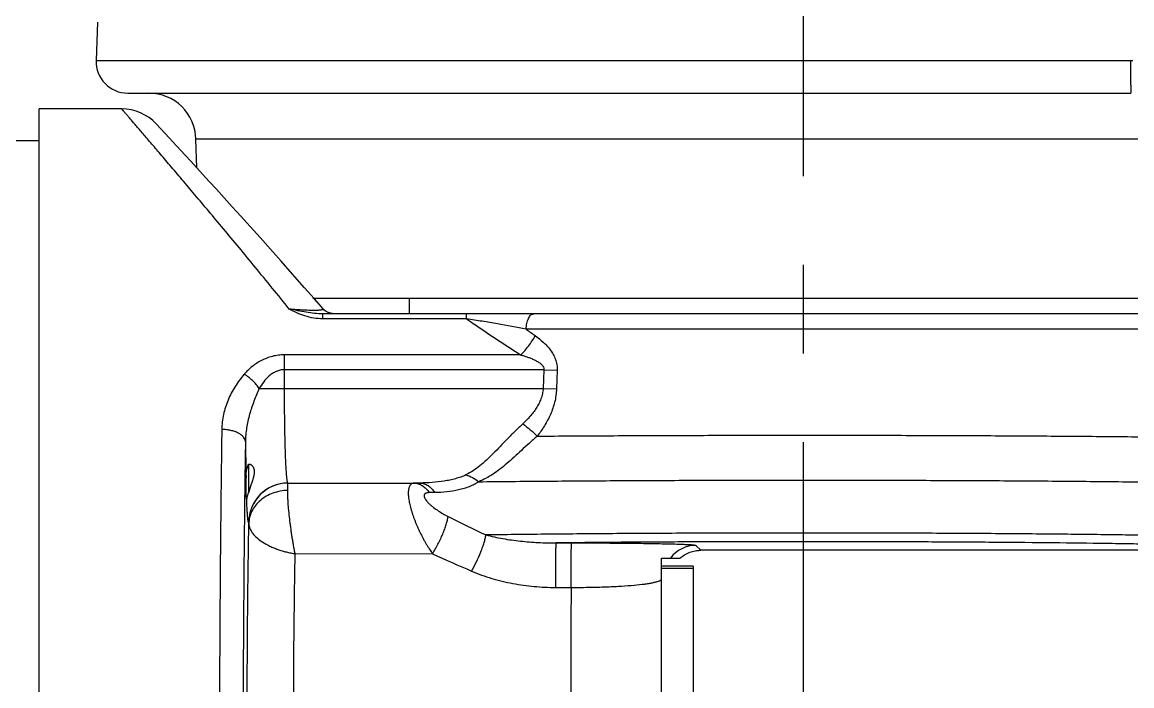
# Model space of a CAD drawing. Header units: millimetres. Extents: x 5828 to 6704, y 123 to 421.
# Drawn here: x 6406.275 to 6410.97, y 307.809 to 310.615 of the extents above; entities that cross this region are included whole.
import ezdxf

# ---------------------------------------------------------------- set-up
doc = ezdxf.new("R2010")
doc.units = ezdxf.units.MM
doc.linetypes.add('CENTER', pattern=[0.6, 0.375, -0.075, 0.075, -0.075])
doc.layers.add('中心线', color=7, linetype='Continuous')
doc.layers.add('外形图', color=7, linetype='Continuous')

msp = doc.modelspace()

# ---------------------------------------------------------------- linework, layer by layer
at = {"layer": '中心线', "linetype": 'CENTER', "ltscale": 5}
msp.add_line((6409.5804, 300.9643), (6409.5804, 313.5014), dxfattribs=at)
at = {"layer": '外形图'}
for p, q in [((6406.5933, 310.6151), (6406.5882, 310.4526)), ((6406.5882, 310.4526), (6410.9646, 310.4526)), ((6410.9646, 310.4526), (6410.9744, 310.4525)), ((6406.7215, 310.3151), (6410.9667, 310.3151)), ((6406.3471, 304.6484), (6406.3471, 310.2484)), ((6406.6962, 310.2484), (6406.3471, 310.2484)), ((6406.8967, 310.1263), (6406.8429, 310.1844)), ((6405.7138, 310.1151), (6406.3471, 310.1151)), ((6406.9277, 310.0928), (6406.8967, 310.1263)), ((6407.0136, 309.9994), (6407.0105, 310.1203)), ((6411.033, 310.1203), (6407.0105, 310.1203)), ((6406.9661, 310.0511), (6406.9277, 310.0928)), ((6407.5046, 309.4484), (6412.1328, 309.4484)), ((6407.9138, 309.3817), (6407.9138, 309.4484)), ((6407.5467, 309.4047), (6407.5467, 309.4047)), ((6407.5485, 309.4027), (6407.5467, 309.4047)), ((6407.5475, 309.3606), (6407.5475, 309.3817)), ((6411.9562, 309.3817), (6407.5475, 309.3817)), ((6408.1557, 309.3606), (6407.5475, 309.3606)), ((6408.1557, 309.3606), (6408.1557, 309.3817)), ((6412.0229, 309.3162), (6408.408, 309.3162)), ((6407.3852, 309.0661), (6407.3852, 309.2083)), ((6408.3843, 309.2083), (6407.3852, 309.2083)), ((6408.4825, 309.1455), (6407.3852, 309.1455)), ((6408.4825, 309.1455), (6408.4793, 309.0661)), ((6408.4825, 309.1455), (6408.539, 309.1431)), ((6408.539, 309.1431), (6408.5359, 309.0638)), ((6407.2785, 309.0661), (6408.4793, 309.0661)), ((6408.4793, 309.0661), (6408.5359, 309.0638)), ((6407.2338, 308.6289), (6407.2338, 308.7454)), ((6407.4001, 308.666), (6407.3998, 308.6661)), ((6407.3998, 308.6661), (6407.9581, 308.6661)), ((6407.4001, 308.666), (6407.9334, 308.6658)), ((6407.9581, 308.6661), (6407.9334, 308.6658)), ((6408.0211, 308.6258), (6407.9973, 308.6255)), ((6407.2335, 308.4993), (6407.2332, 308.4995)), ((6408.5352, 308.413), (6408.6002, 308.413)), ((6407.43, 308.3674), (6408.0114, 308.3667)), ((6409.1256, 308.4026), (6409.1464, 308.3817)), ((6411.6496, 308.3817), (6409.1464, 308.3817)), ((6408.9804, 306.5151), (6408.9804, 308.3484)), ((6408.9804, 308.3484), (6409.0585, 308.3484)), ((6409.1138, 308.3151), (6408.9804, 308.3151)), ((6409.1138, 308.3049), (6408.9804, 308.3049)), ((6409.1138, 308.3151), (6409.1138, 306.5817)), ((6408.5328, 308.2246), (6408.5978, 308.2245))]:
    msp.add_line(p, q, dxfattribs=at)
for points in [[(6407.0123, 310.0009), (6406.9882, 310.0271), (6406.9661, 310.0511)], [(6407.5467, 309.4046), (6407.5231, 309.4318), (6407.4702, 309.4922), (6407.4196, 309.5495), (6407.3713, 309.604), (6407.3253, 309.6556), (6407.2815, 309.7045), (6407.24, 309.7506), (6407.2008, 309.7941), (6407.1639, 309.8348), (6407.1293, 309.8729), (6407.0969, 309.9085), (6407.0666, 309.9416), (6407.0384, 309.9724), (6407.001, 310.0131)], [(6407.5467, 309.4047), (6407.5233, 309.4316), (6407.5086, 309.4484)], [(6407.597, 309.3817), (6407.5919, 309.3819), (6407.5867, 309.3825), (6407.5815, 309.3836), (6407.5764, 309.385), (6407.5714, 309.3868), (6407.5666, 309.3891), (6407.562, 309.3917), (6407.5577, 309.3946), (6407.5536, 309.3979), (6407.5497, 309.4015), (6407.5467, 309.4046)], [(6407.592, 309.3819), (6407.5901, 309.3821), (6407.5877, 309.3824), (6407.5852, 309.3828), (6407.5826, 309.3833), (6407.58, 309.3839), (6407.5774, 309.3847), (6407.5748, 309.3856), (6407.5721, 309.3866), (6407.5694, 309.3877), (6407.5668, 309.389), (6407.5641, 309.3904), (6407.5615, 309.392), (6407.5588, 309.3938), (6407.5562, 309.3957), (6407.5536, 309.3978), (6407.551, 309.4002), (6407.5485, 309.4027)]]:
    msp.add_lwpolyline(points, dxfattribs=at)
for centre, radius, start, end in [((6406.7215, 310.4484), 0.1333, 178.2002, 270), ((6406.8105, 310.1151), 0.2, 1.5, 90), ((6406.6962, 310.0484), 0.2, 42.8322, 90), ((6411.6048, 313.7921), 5.5003, 234.4638, 234.9478), ((6420.0935, 308.9802), 12.8744, 180.6191, 181.29337), ((6407.3999, 308.4994), 0.1667, 90.0327, 179.9831), ((6407.4002, 308.4993), 0.1667, 90.0327, 179.9831), ((6411.695, 315.7401), 8.0716, 243.36968, 244.63748), ((6411.4391, 315.892), 8.2691, 245.51116, 246.76338), ((6409.1256, 308.2699), 0.1327, 90.0204, 143.7219), ((6532.5997, 307.4622), 124.0042, 179.647781, 180.006377)]:
    msp.add_arc(centre, radius, start, end, dxfattribs=at)
for points, knots in [([(6410.9646, 310.4526), (6410.9646, 310.4352), (6410.9646, 310.4098), (6410.9649, 310.3775), (6410.965, 310.3567), (6410.9657, 310.3402), (6410.9652, 310.3265), (6410.967, 310.3207), (6410.9658, 310.3151), (6410.9667, 310.3151)], [0, 0, 0, 0, 0.380127, 0.55296, 0.704911, 0.82991, 0.922968, 0.980385, 1, 1, 1, 1]), ([(6407.4054, 309.4019), (6407.3576, 309.4612), (6407.2868, 309.548), (6407.1937, 309.6608), (6407.1282, 309.7397), (6407.0658, 309.8141), (6407.0071, 309.8839), (6406.9524, 309.9487), (6406.902, 310.0081), (6406.8564, 310.0617), (6406.8215, 310.1025), (6406.7962, 310.132), (6406.7794, 310.1517), (6406.764, 310.1696), (6406.7501, 310.1858), (6406.7378, 310.2002), (6406.727, 310.2127), (6406.719, 310.2219), (6406.7135, 310.2284), (6406.7099, 310.2326), (6406.7068, 310.2362), (6406.704, 310.2394), (6406.7017, 310.2421), (6406.7, 310.244), (6406.6989, 310.2454), (6406.6982, 310.2461), (6406.6976, 310.2468), (6406.6971, 310.2474), (6406.6968, 310.2478), (6406.6965, 310.2481), (6406.6964, 310.2483), (6406.6963, 310.2483), (6406.6963, 310.2484), (6406.6963, 310.2484), (6406.6962, 310.2484)], [0, 0, 0, 0, 0.206892, 0.304362, 0.397345, 0.485427, 0.568173, 0.645118, 0.715784, 0.77968, 0.836316, 0.861763, 0.885218, 0.906625, 0.925934, 0.943097, 0.958066, 0.970799, 0.976316, 0.981263, 0.985637, 0.989435, 0.992655, 0.995294, 0.996395, 0.99735, 0.998158, 0.998821, 0.999336, 0.999705, 0.999834, 0.999926, 0.999981, 1, 1, 1, 1]), ([(6407.5467, 309.4046), (6407.547, 309.4044), (6407.5473, 309.4039), (6407.5477, 309.4031), (6407.5479, 309.4023), (6407.5477, 309.4015), (6407.5472, 309.4008), (6407.5465, 309.4001), (6407.5454, 309.3994), (6407.5432, 309.3985), (6407.5396, 309.3976), (6407.5339, 309.3968), (6407.5265, 309.3962), (6407.5173, 309.3958), (6407.5064, 309.3958), (6407.4941, 309.396), (6407.4806, 309.3965), (6407.4611, 309.3975), (6407.436, 309.3992), (6407.4157, 309.4009), (6407.4054, 309.4019)], [0, 0, 0, 0, 0.006836, 0.012741, 0.018, 0.023126, 0.028789, 0.035617, 0.044088, 0.054554, 0.082496, 0.121149, 0.171614, 0.234286, 0.308629, 0.393178, 0.485796, 0.584182, 0.790332, 1, 1, 1, 1]), ([(6407.5475, 309.3606), (6407.5345, 309.3606), (6407.5089, 309.3627), (6407.4719, 309.3716), (6407.4375, 309.3851), (6407.4159, 309.3962), (6407.4054, 309.4019)], [0, 0, 0, 0, 0.259668, 0.514139, 0.760726, 1, 1, 1, 1]), ([(6407.5475, 309.3817), (6407.5358, 309.3817), (6407.512, 309.3833), (6407.4766, 309.3884), (6407.441, 309.3948), (6407.4173, 309.3995), (6407.4055, 309.4019)], [0, 0, 0, 0, 0.244521, 0.495607, 0.748919, 1, 1, 1, 1]), ([(6408.1557, 309.3606), (6408.1742, 309.3477), (6408.2496, 309.2958), (6408.326, 309.2453), (6408.3843, 309.2083)], [0, 0, 0, 0, 0.246274, 1, 1, 1, 1]), ([(6408.408, 309.3162), (6408.3673, 309.324), (6408.3053, 309.3356), (6408.2212, 309.3502), (6408.1778, 309.3573), (6408.1557, 309.3606)], [0, 0, 0, 0, 0.485247, 0.738358, 1, 1, 1, 1]), ([(6408.408, 309.3162), (6408.408, 309.3205), (6408.4084, 309.329), (6408.4103, 309.3412), (6408.4132, 309.3524), (6408.4171, 309.3624), (6408.4219, 309.3706), (6408.4273, 309.3768), (6408.4325, 309.3802), (6408.4368, 309.3815), (6408.4389, 309.3817), (6408.4399, 309.3817)], [0, 0, 0, 0, 0.163505, 0.321893, 0.470817, 0.606614, 0.726745, 0.830414, 0.919502, 0.960355, 1, 1, 1, 1]), ([(6408.3843, 309.2083), (6408.3902, 309.2137), (6408.4019, 309.2256), (6408.4181, 309.2452), (6408.433, 309.2666), (6408.4418, 309.2817), (6408.4459, 309.2894)], [0, 0, 0, 0, 0.236367, 0.487251, 0.744607, 1, 1, 1, 1]), ([(6408.4459, 309.2894), (6408.4578, 309.281), (6408.4808, 309.2628), (6408.5061, 309.2355), (6408.5225, 309.2102), (6408.5323, 309.1893), (6408.5383, 309.1667), (6408.5393, 309.151), (6408.539, 309.1431)], [0, 0, 0, 0, 0.241158, 0.487507, 0.613219, 0.740702, 0.869826, 1, 1, 1, 1]), ([(6407.3852, 309.2083), (6407.3765, 309.2083), (6407.3593, 309.2072), (6407.3341, 309.2025), (6407.3099, 309.1948), (6407.2802, 309.1815), (6407.247, 309.1595), (6407.2246, 309.1376), (6407.2146, 309.126)], [0, 0, 0, 0, 0.132886, 0.264499, 0.393862, 0.520452, 0.764841, 1, 1, 1, 1]), ([(6408.3843, 309.2083), (6408.3892, 309.2069), (6408.3989, 309.204), (6408.4135, 309.1991), (6408.4278, 309.1937), (6408.4419, 309.1876), (6408.4532, 309.1817), (6408.4619, 309.1762), (6408.4681, 309.1716), (6408.4738, 309.1664), (6408.4788, 309.1604), (6408.4816, 309.1545), (6408.4826, 309.1494), (6408.4826, 309.1468), (6408.4825, 309.1455)], [0, 0, 0, 0, 0.12425, 0.248624, 0.373131, 0.497788, 0.622627, 0.685162, 0.747786, 0.810533, 0.873438, 0.936514, 0.968238, 1, 1, 1, 1]), ([(6407.2146, 309.126), (6407.2004, 309.1096), (6407.1746, 309.075), (6407.1446, 309.0179), (6407.1252, 308.9566), (6407.1202, 308.914), (6407.1198, 308.8927)], [0, 0, 0, 0, 0.252826, 0.502343, 0.750589, 1, 1, 1, 1]), ([(6407.2785, 309.0661), (6407.2746, 309.072), (6407.2658, 309.0837), (6407.2504, 309.0998), (6407.2333, 309.1141), (6407.2209, 309.1224), (6407.2146, 309.126)], [0, 0, 0, 0, 0.242354, 0.496369, 0.75224, 1, 1, 1, 1]), ([(6407.3852, 309.1455), (6407.3792, 309.1455), (6407.3671, 309.1441), (6407.35, 309.1386), (6407.3343, 309.1301), (6407.3158, 309.1162), (6407.2964, 309.095), (6407.2841, 309.0759), (6407.2785, 309.0661)], [0, 0, 0, 0, 0.130186, 0.259107, 0.38615, 0.511348, 0.757249, 1, 1, 1, 1]), ([(6407.2785, 309.0661), (6407.2703, 309.0485), (6407.2551, 309.0125), (6407.2366, 308.957), (6407.2236, 308.8997), (6407.22, 308.8606), (6407.2198, 308.8411)], [0, 0, 0, 0, 0.249138, 0.499233, 0.749599, 1, 1, 1, 1]), ([(6407.3998, 308.6661), (6407.3997, 308.6662), (6407.3994, 308.6664), (6407.3989, 308.6672), (6407.3983, 308.6688), (6407.3976, 308.6715), (6407.3969, 308.675), (6407.3962, 308.6795), (6407.3955, 308.6849), (6407.3948, 308.6912), (6407.3939, 308.7014), (6407.3928, 308.7162), (6407.3916, 308.7364), (6407.3905, 308.7598), (6407.3894, 308.786), (6407.3885, 308.8149), (6407.3876, 308.8462), (6407.3869, 308.8796), (6407.3861, 308.9273), (6407.3854, 308.9897), (6407.3852, 309.0403), (6407.3852, 309.0661)], [0, 0, 0, 0, 0.001098, 0.002612, 0.007183, 0.013971, 0.023025, 0.03435, 0.047932, 0.063747, 0.081761, 0.124225, 0.174942, 0.233443, 0.299181, 0.371541, 0.449841, 0.533345, 0.621263, 0.806985, 1, 1, 1, 1]), ([(6408.4793, 309.0661), (6408.4789, 309.0586), (6408.4768, 309.0437), (6408.4706, 309.0221), (6408.4617, 309.0016), (6408.4506, 308.9824), (6408.4379, 308.9643), (6408.4193, 308.9417), (6408.4039, 308.9262), (6408.3931, 308.9164)], [0, 0, 0, 0, 0.126927, 0.25353, 0.379575, 0.504966, 0.629686, 0.753756, 1, 1, 1, 1]), ([(6408.5359, 309.0638), (6408.5355, 309.0545), (6408.5338, 309.036), (6408.5285, 309.0087), (6408.5207, 308.9821), (6408.5106, 308.9565), (6408.4986, 308.9319), (6408.4851, 308.9084), (6408.4702, 308.8858), (6408.4596, 308.8714), (6408.4541, 308.8644)], [0, 0, 0, 0, 0.127119, 0.253963, 0.380289, 0.505908, 0.630719, 0.754695, 0.877792, 1, 1, 1, 1]), ([(6407.1198, 308.8927), (6407.118, 308.7749), (6407.115, 308.5321), (6407.1118, 308.1594), (6407.1099, 307.7724), (6407.1095, 307.3789), (6407.1104, 306.9868), (6407.1128, 306.604), (6407.1164, 306.2381), (6407.1198, 306.0007), (6407.1217, 305.8861)], [0, 0, 0, 0, 0.117523, 0.24232, 0.371892, 0.50364, 0.63492, 0.763101, 0.885613, 1, 1, 1, 1]), ([(6407.2198, 308.8411), (6407.2197, 308.8428), (6407.2193, 308.8462), (6407.217, 308.853), (6407.2116, 308.8613), (6407.202, 308.8701), (6407.1894, 308.8778), (6407.1744, 308.8841), (6407.1573, 308.8888), (6407.1389, 308.8918), (6407.1263, 308.8926), (6407.1198, 308.8927)], [0, 0, 0, 0, 0.041512, 0.08438, 0.177218, 0.283424, 0.404473, 0.539526, 0.68618, 0.841018, 1, 1, 1, 1]), ([(6408.3931, 308.9164), (6408.3817, 308.9058), (6408.3596, 308.8847), (6408.3278, 308.8526), (6408.2978, 308.8211), (6408.2689, 308.7912), (6408.2408, 308.7635), (6408.2127, 308.7387), (6408.1836, 308.7173), (6408.1632, 308.7056), (6408.1527, 308.7005)], [0, 0, 0, 0, 0.143636, 0.283203, 0.417555, 0.545753, 0.667301, 0.782462, 0.892558, 1, 1, 1, 1]), ([(6408.3931, 308.9164), (6408.4042, 308.9086), (6408.4253, 308.8922), (6408.4449, 308.8739), (6408.4541, 308.8644)], [0, 0, 0, 0, 0.504805, 1, 1, 1, 1]), ([(6407.2198, 308.8411), (6407.218, 308.7275), (6407.2149, 308.4934), (6407.2117, 308.134), (6407.2099, 307.7608), (6407.2095, 307.3814), (6407.2104, 307.0033), (6407.2127, 306.6342), (6407.2164, 306.2814), (6407.2198, 306.0524), (6407.2217, 305.9419)], [0, 0, 0, 0, 0.117523, 0.24232, 0.371892, 0.503639, 0.63492, 0.763101, 0.885613, 1, 1, 1, 1]), ([(6408.4541, 308.8644), (6408.4425, 308.8544), (6408.4201, 308.8344), (6408.3877, 308.8044), (6408.3568, 308.7757), (6408.3269, 308.7489), (6408.2976, 308.7248), (6408.2682, 308.7036), (6408.2383, 308.6856), (6408.2176, 308.6759), (6408.2071, 308.6716)], [0, 0, 0, 0, 0.145818, 0.28627, 0.420413, 0.547704, 0.668188, 0.782635, 0.89256, 1, 1, 1, 1]), ([(6408.4541, 308.8644), (6408.5498, 308.8651), (6408.7457, 308.8663), (6409.0449, 308.8676), (6409.3527, 308.8683), (6409.6644, 308.8684), (6409.9746, 308.868), (6410.2784, 308.867), (6410.5708, 308.8654), (6410.8051, 308.8637), (6410.9833, 308.862), (6411.1087, 308.8606), (6411.2278, 308.8592), (6411.3402, 308.8576), (6411.4453, 308.8559), (6411.5429, 308.8541), (6411.6324, 308.8523), (6411.7135, 308.8503), (6411.7859, 308.8483), (6411.8406, 308.8466), (6411.8798, 308.8451), (6411.9057, 308.8441), (6411.9292, 308.843), (6411.9503, 308.8419), (6411.969, 308.8408), (6411.9852, 308.8397), (6411.999, 308.8385), (6412.0103, 308.8374), (6412.0191, 308.8362), (6412.0249, 308.8352), (6412.0283, 308.8344), (6412.0297, 308.8339), (6412.0306, 308.8335), (6412.031, 308.8333), (6412.0313, 308.8329), (6412.0313, 308.8327)], [0, 0, 0, 0, 0.080214, 0.164265, 0.250777, 0.338335, 0.425508, 0.510869, 0.593022, 0.670624, 0.707319, 0.742406, 0.775744, 0.807195, 0.836631, 0.863931, 0.888985, 0.911689, 0.931952, 0.94969, 0.957589, 0.964831, 0.971409, 0.977316, 0.982546, 0.987095, 0.990958, 0.994133, 0.996618, 0.998412, 0.999051, 0.999521, 0.999695, 0.999829, 1, 1, 1, 1]), ([(6407.2254, 308.7234), (6407.2258, 308.7255), (6407.2277, 308.7331), (6407.2308, 308.7406), (6407.2338, 308.7454)], [0, 0, 0, 0, 0.270814, 1, 1, 1, 1]), ([(6407.2338, 308.7454), (6407.2346, 308.7457), (6407.2362, 308.7459), (6407.2387, 308.7456), (6407.2411, 308.7448), (6407.2445, 308.7431), (6407.2484, 308.7398), (6407.251, 308.7364), (6407.2521, 308.7345)], [0, 0, 0, 0, 0.106541, 0.214538, 0.32742, 0.446877, 0.7075, 1, 1, 1, 1]), ([(6407.2223, 308.6896), (6407.2223, 308.6954), (6407.2227, 308.7068), (6407.2242, 308.7181), (6407.2254, 308.7234)], [0, 0, 0, 0, 0.516837, 1, 1, 1, 1]), ([(6407.2521, 308.7345), (6407.2536, 308.732), (6407.2562, 308.7261), (6407.2576, 308.7157), (6407.2566, 308.7036), (6407.2536, 308.6902), (6407.2493, 308.6758), (6407.2424, 308.6553), (6407.237, 308.6396), (6407.2338, 308.6289)], [0, 0, 0, 0, 0.07998, 0.173693, 0.28394, 0.409699, 0.547428, 0.693837, 1, 1, 1, 1]), ([(6408.1527, 308.7005), (6408.1458, 308.6972), (6408.1314, 308.6912), (6408.1088, 308.684), (6408.0851, 308.6783), (6408.0523, 308.6723), (6408.0098, 308.6676), (6407.9755, 308.6663), (6407.9581, 308.6661)], [0, 0, 0, 0, 0.115559, 0.234952, 0.357406, 0.482356, 0.738116, 1, 1, 1, 1]), ([(6408.1527, 308.7005), (6408.1625, 308.6981), (6408.1819, 308.6903), (6408.199, 308.6785), (6408.2071, 308.6716)], [0, 0, 0, 0, 0.486321, 1, 1, 1, 1]), ([(6407.2245, 308.5984), (6407.2244, 308.5984), (6407.2243, 308.5986), (6407.2243, 308.5989), (6407.2241, 308.5995), (6407.224, 308.6003), (6407.2239, 308.6013), (6407.2238, 308.603), (6407.2236, 308.6058), (6407.2234, 308.6097), (6407.2232, 308.6144), (6407.223, 308.6198), (6407.2229, 308.6259), (6407.2227, 308.6325), (6407.2226, 308.6424), (6407.2224, 308.6557), (6407.2223, 308.6724), (6407.2223, 308.6838), (6407.2223, 308.6896)], [0, 0, 0, 0, 0.001752, 0.005656, 0.011936, 0.020621, 0.031702, 0.045157, 0.079051, 0.121954, 0.173412, 0.232873, 0.299698, 0.373166, 0.452484, 0.625187, 0.810357, 1, 1, 1, 1]), ([(6407.3989, 308.635), (6407.3989, 308.6373), (6407.399, 308.6417), (6407.3991, 308.6478), (6407.3993, 308.653), (6407.3995, 308.6574), (6407.3996, 308.6605), (6407.3997, 308.6625), (6407.3998, 308.6636), (6407.3999, 308.6645), (6407.3999, 308.6652), (6407.4, 308.6657), (6407.4001, 308.6659), (6407.4001, 308.666)], [0, 0, 0, 0, 0.224069, 0.421335, 0.59094, 0.73197, 0.843731, 0.888506, 0.925815, 0.955616, 0.977882, 0.99262, 1, 1, 1, 1]), ([(6407.9334, 308.6658), (6407.9319, 308.6658), (6407.9288, 308.6654), (6407.9245, 308.6639), (6407.9207, 308.6615), (6407.9173, 308.6582), (6407.9145, 308.6539), (6407.9122, 308.6488), (6407.9106, 308.6429), (6407.9093, 308.6361), (6407.9088, 308.6285), (6407.9087, 308.6201), (6407.9092, 308.6111), (6407.9103, 308.6014), (6407.9119, 308.5911), (6407.9139, 308.5803), (6407.9165, 308.569), (6407.9191, 308.5594), (6407.9214, 308.5515), (6407.9238, 308.5435), (6407.927, 308.5332), (6407.9315, 308.5209), (6407.9361, 308.5084), (6407.9411, 308.4958), (6407.9465, 308.4833), (6407.9521, 308.4708), (6407.9579, 308.4584), (6407.964, 308.4462), (6407.9703, 308.4341), (6407.9768, 308.4221), (6407.9834, 308.4105), (6407.9903, 308.3991), (6407.9994, 308.3844), (6408.0065, 308.3737), (6408.0114, 308.3667)], [0, 0, 0, 0, 0.013911, 0.027252, 0.04051, 0.054355, 0.069314, 0.085851, 0.104279, 0.124827, 0.147571, 0.172546, 0.199704, 0.228957, 0.26017, 0.293175, 0.327809, 0.363891, 0.382408, 0.401208, 0.439579, 0.478825, 0.518755, 0.559206, 0.600017, 0.641039, 0.682135, 0.723176, 0.764045, 0.804629, 0.84483, 0.884556, 0.923712, 1, 1, 1, 1]), ([(6407.9334, 308.6658), (6407.9394, 308.6657), (6407.9516, 308.6637), (6407.9689, 308.6555), (6407.9846, 308.6425), (6407.9933, 308.6316), (6407.9973, 308.6255)], [0, 0, 0, 0, 0.228016, 0.466661, 0.722906, 1, 1, 1, 1]), ([(6407.9581, 308.6661), (6407.9611, 308.6661), (6407.967, 308.6655), (6407.9787, 308.6627), (6407.9931, 308.6558), (6408.0085, 308.6428), (6408.0171, 308.6319), (6408.0211, 308.6258)], [0, 0, 0, 0, 0.112935, 0.22746, 0.465457, 0.721861, 1, 1, 1, 1]), ([(6408.2071, 308.6716), (6408.201, 308.6674), (6408.188, 308.6597), (6408.167, 308.6503), (6408.1447, 308.6426), (6408.1133, 308.6344), (6408.0719, 308.6279), (6408.0382, 308.626), (6408.0211, 308.6258)], [0, 0, 0, 0, 0.114922, 0.233187, 0.354578, 0.47885, 0.734977, 1, 1, 1, 1]), ([(6408.2071, 308.6716), (6408.2994, 308.6726), (6408.4908, 308.6744), (6408.7862, 308.6764), (6409.0964, 308.6778), (6409.4157, 308.6785), (6409.7381, 308.6785), (6410.0575, 308.6778), (6410.368, 308.6765), (6410.6186, 308.6748), (6410.8102, 308.6731), (6410.9458, 308.6717), (6411.075, 308.6702), (6411.1972, 308.6685), (6411.3118, 308.6667), (6411.4184, 308.6648), (6411.5164, 308.6628), (6411.6053, 308.6607), (6411.6848, 308.6585), (6411.745, 308.6566), (6411.7881, 308.6549), (6411.8166, 308.6538), (6411.8425, 308.6526), (6411.8657, 308.6514), (6411.8863, 308.6501), (6411.9042, 308.6489), (6411.9194, 308.6476), (6411.9318, 308.6464), (6411.9404, 308.6452), (6411.946, 308.6443), (6411.9491, 308.6437), (6411.9515, 308.6431), (6411.9531, 308.6425), (6411.9541, 308.6421), (6411.9546, 308.6418), (6411.9549, 308.6414), (6411.9549, 308.6412)], [0, 0, 0, 0, 0.073836, 0.153128, 0.236398, 0.322093, 0.408612, 0.494342, 0.577683, 0.657078, 0.694831, 0.731049, 0.765563, 0.798214, 0.828848, 0.85732, 0.883503, 0.90727, 0.928511, 0.947131, 0.955429, 0.963039, 0.969952, 0.976163, 0.981664, 0.986449, 0.99051, 0.993843, 0.996449, 0.99748, 0.99833, 0.999, 0.999493, 0.999675, 0.999817, 1, 1, 1, 1]), ([(6407.225, 308.6003), (6407.2249, 308.6), (6407.2249, 308.5996), (6407.2248, 308.5989), (6407.2247, 308.5986), (6407.2246, 308.5984), (6407.2245, 308.5984)], [0, 0, 0, 0, 0.421927, 0.726971, 0.916188, 1, 1, 1, 1]), ([(6407.2338, 308.6289), (6407.2324, 308.6257), (6407.2301, 308.6197), (6407.2274, 308.6116), (6407.2258, 308.6053), (6407.2251, 308.6017), (6407.225, 308.6003)], [0, 0, 0, 0, 0.350581, 0.640133, 0.858688, 1, 1, 1, 1]), ([(6407.2332, 308.4995), (6407.2331, 308.4995), (6407.2329, 308.4997), (6407.2325, 308.5004), (6407.232, 308.5018), (6407.2315, 308.5041), (6407.231, 308.5071), (6407.2304, 308.5108), (6407.2299, 308.5154), (6407.2294, 308.5206), (6407.2286, 308.5291), (6407.2278, 308.5416), (6407.2268, 308.5587), (6407.2258, 308.5786), (6407.2253, 308.5928), (6407.225, 308.6003)], [0, 0, 0, 0, 0.003616, 0.008715, 0.024075, 0.046702, 0.07671, 0.114121, 0.158928, 0.21112, 0.270671, 0.411534, 0.580665, 0.777144, 1, 1, 1, 1]), ([(6407.3989, 308.635), (6407.3881, 308.6348), (6407.3668, 308.6326), (6407.336, 308.6242), (6407.3076, 308.611), (6407.2826, 308.5935), (6407.2619, 308.5722), (6407.2464, 308.548), (6407.2366, 308.5216), (6407.2341, 308.5032), (6407.234, 308.4941)], [0, 0, 0, 0, 0.134602, 0.267974, 0.398851, 0.526277, 0.649746, 0.769319, 0.885665, 1, 1, 1, 1]), ([(6407.4307, 308.3669), (6407.4303, 308.3683), (6407.4296, 308.3703), (6407.4288, 308.373), (6407.4282, 308.3758), (6407.4275, 308.3794), (6407.4267, 308.3837), (6407.426, 308.388), (6407.4249, 308.3939), (6407.4236, 308.4013), (6407.422, 308.4104), (6407.4199, 308.4226), (6407.4174, 308.4382), (6407.4146, 308.4571), (6407.4119, 308.476), (6407.4094, 308.4949), (6407.4064, 308.5194), (6407.4033, 308.5487), (6407.401, 308.5767), (6407.3998, 308.5951), (6407.3994, 308.6047), (6407.3991, 308.6114), (6407.3989, 308.6178), (6407.3988, 308.6257), (6407.3988, 308.6314), (6407.3989, 308.635)], [0, 0, 0, 0, 0.015755, 0.023669, 0.031614, 0.047607, 0.063758, 0.080079, 0.096563, 0.12997, 0.163899, 0.198278, 0.268086, 0.33879, 0.409771, 0.480403, 0.550052, 0.6839, 0.80643, 0.862016, 0.888154, 0.913112, 0.936826, 0.959234, 1, 1, 1, 1]), ([(6407.9973, 308.6255), (6407.9945, 308.6255), (6407.9904, 308.6252), (6407.9852, 308.624), (6407.9819, 308.6226), (6407.979, 308.6208), (6407.9768, 308.6183), (6407.9756, 308.6151), (6407.9753, 308.6116), (6407.976, 308.6076), (6407.9776, 308.6035), (6407.9798, 308.5992), (6407.9837, 308.5934), (6407.9896, 308.5862), (6407.9976, 308.578), (6408.0065, 308.5701), (6408.019, 308.5601), (6408.0354, 308.5485), (6408.0559, 308.5359), (6408.07, 308.5284), (6408.0771, 308.5248)], [0, 0, 0, 0, 0.050887, 0.074135, 0.09575, 0.115857, 0.135038, 0.154469, 0.175573, 0.199309, 0.22589, 0.254989, 0.286104, 0.352475, 0.422222, 0.49373, 0.566111, 0.711625, 0.856598, 1, 1, 1, 1]), ([(6408.0114, 308.3667), (6408.0154, 308.3731), (6408.0234, 308.3863), (6408.0346, 308.4069), (6408.0451, 308.4284), (6408.0546, 308.4499), (6408.0628, 308.4709), (6408.0695, 308.4906), (6408.0743, 308.5084), (6408.0764, 308.5196), (6408.0771, 308.5248)], [0, 0, 0, 0, 0.130818, 0.268495, 0.408719, 0.547085, 0.679258, 0.801143, 0.909071, 1, 1, 1, 1]), ([(6407.2361, 306.2778), (6407.2346, 306.3618), (6407.2319, 306.5359), (6407.228, 306.9014), (6407.2259, 307.3763), (6407.2274, 307.941), (6407.2312, 308.3142), (6407.234, 308.4941)], [0, 0, 0, 0, 0.113667, 0.235681, 0.494766, 0.756523, 1, 1, 1, 1]), ([(6407.234, 308.4941), (6407.234, 308.4948), (6407.2339, 308.4959), (6407.2338, 308.4971), (6407.2338, 308.4979), (6407.2337, 308.4984), (6407.2337, 308.4989), (6407.2336, 308.4991), (6407.2336, 308.4993), (6407.2335, 308.4993)], [0, 0, 0, 0, 0.418425, 0.587841, 0.728685, 0.84049, 0.922902, 0.97578, 1, 1, 1, 1]), ([(6407.234, 308.4941), (6407.2341, 308.4908), (6407.2351, 308.4839), (6407.2384, 308.4737), (6407.2435, 308.4635), (6407.2529, 308.4494), (6407.2692, 308.4325), (6407.2939, 308.4144), (6407.3181, 308.4012), (6407.3395, 308.3917), (6407.3567, 308.3852), (6407.3715, 308.3804), (6407.3837, 308.3769), (6407.393, 308.3746), (6407.4023, 308.3723), (6407.4118, 308.3705), (6407.4213, 308.3688), (6407.4276, 308.3675), (6407.4307, 308.3669)], [0, 0, 0, 0, 0.040514, 0.083264, 0.128934, 0.177977, 0.286852, 0.410208, 0.546356, 0.618396, 0.692506, 0.768221, 0.806527, 0.845055, 0.883738, 0.922499, 0.961288, 1, 1, 1, 1]), ([(6408.1767, 308.2936), (6408.184, 308.3065), (6408.1979, 308.3332), (6408.2129, 308.3674), (6408.2233, 308.3947), (6408.2296, 308.4136), (6408.2344, 308.4307), (6408.2368, 308.4415), (6408.2376, 308.4465)], [0, 0, 0, 0, 0.268837, 0.545811, 0.677326, 0.79907, 0.907606, 1, 1, 1, 1]), ([(6411.7353, 308.4178), (6411.7353, 308.4178), (6411.7353, 308.4179), (6411.7352, 308.4181), (6411.735, 308.4184), (6411.7345, 308.4187), (6411.7337, 308.4192), (6411.7322, 308.4197), (6411.7298, 308.4204), (6411.7268, 308.421), (6411.7215, 308.4219), (6411.7132, 308.423), (6411.7013, 308.4243), (6411.6868, 308.4255), (6411.6697, 308.4268), (6411.6501, 308.428), (6411.6279, 308.4292), (6411.6032, 308.4304), (6411.576, 308.4316), (6411.5349, 308.4333), (6411.4776, 308.4353), (6411.4019, 308.4375), (6411.3172, 308.4396), (6411.224, 308.4416), (6411.1228, 308.4435), (6411.0139, 308.4453), (6410.8981, 308.4469), (6410.7757, 308.4484), (6410.6475, 308.4498), (6410.4666, 308.4514), (6410.2308, 308.453), (6409.9393, 308.4542), (6409.6409, 308.4547), (6409.3412, 308.4545), (6409.0934, 308.4537), (6408.899, 308.4527), (6408.7135, 308.4515), (6408.5339, 308.45), (6408.3609, 308.4481), (6408.278, 308.4471), (6408.2376, 308.4465)], [0, 0, 0, 0, 0.00004, 0.000087, 0.0002, 0.000348, 0.000536, 0.001043, 0.001732, 0.002606, 0.003667, 0.006348, 0.009772, 0.013937, 0.018836, 0.024464, 0.030814, 0.03788, 0.045655, 0.054133, 0.073149, 0.094828, 0.119069, 0.145751, 0.174739, 0.205898, 0.239072, 0.274097, 0.310804, 0.349011, 0.429167, 0.512995, 0.598849, 0.685045, 0.76989, 0.811284, 0.85172, 0.928928, 0.965321, 1, 1, 1, 1]), ([(6408.2376, 308.4465), (6408.2612, 308.4404), (6408.3095, 308.4301), (6408.3834, 308.4198), (6408.4589, 308.414), (6408.5096, 308.4129), (6408.5352, 308.413)], [0, 0, 0, 0, 0.244149, 0.492805, 0.744967, 1, 1, 1, 1]), ([(6408.5328, 308.2246), (6408.5327, 308.235), (6408.5326, 308.2564), (6408.5326, 308.2832), (6408.5327, 308.3049), (6408.5327, 308.3208), (6408.5329, 308.336), (6408.533, 308.3504), (6408.5332, 308.3637), (6408.5334, 308.3758), (6408.5336, 308.3849), (6408.5338, 308.3914), (6408.5339, 308.3957), (6408.5341, 308.3995), (6408.5342, 308.4029), (6408.5344, 308.4058), (6408.5345, 308.4082), (6408.5347, 308.4101), (6408.5348, 308.4114), (6408.5349, 308.4122), (6408.535, 308.4126), (6408.5351, 308.4128), (6408.5351, 308.413), (6408.5352, 308.413)], [0, 0, 0, 0, 0.166059, 0.340094, 0.426766, 0.511423, 0.592762, 0.66953, 0.740543, 0.80471, 0.861042, 0.885994, 0.908673, 0.928992, 0.946872, 0.962247, 0.975058, 0.985258, 0.992813, 0.995593, 0.997709, 0.999168, 1, 1, 1, 1]), ([(6411.6498, 308.3819), (6411.6498, 308.382), (6411.6497, 308.3822), (6411.6494, 308.3825), (6411.649, 308.3828), (6411.6483, 308.3832), (6411.647, 308.3837), (6411.6451, 308.3843), (6411.6425, 308.3849), (6411.6394, 308.3855), (6411.6358, 308.386), (6411.6298, 308.3869), (6411.621, 308.3879), (6411.6087, 308.389), (6411.5943, 308.3902), (6411.5777, 308.3913), (6411.559, 308.3924), (6411.5298, 308.394), (6411.4881, 308.3959), (6411.432, 308.398), (6411.3678, 308.4001), (6411.296, 308.4021), (6411.2168, 308.404), (6411.1306, 308.4058), (6411.0377, 308.4075), (6410.9385, 308.4091), (6410.7949, 308.4112), (6410.6033, 308.4134), (6410.3609, 308.4154), (6410.1051, 308.4169), (6409.8402, 308.4178), (6409.5709, 308.4181), (6409.3018, 308.4177), (6409.0374, 308.4168), (6408.7824, 308.4153), (6408.616, 308.4138), (6408.5352, 308.413)], [0, 0, 0, 0, 0.0001, 0.000228, 0.000377, 0.000557, 0.001043, 0.001704, 0.002536, 0.003545, 0.004731, 0.006092, 0.009343, 0.013293, 0.017939, 0.023275, 0.029296, 0.035997, 0.051416, 0.069476, 0.090094, 0.113182, 0.138644, 0.166365, 0.196228, 0.228108, 0.261865, 0.334424, 0.412659, 0.495226, 0.580705, 0.667625, 0.754494, 0.839814, 0.922121, 1, 1, 1, 1]), ([(6408.5978, 308.2245), (6408.5977, 308.2349), (6408.5976, 308.2563), (6408.5976, 308.2831), (6408.5977, 308.3048), (6408.5977, 308.3207), (6408.5979, 308.336), (6408.598, 308.3504), (6408.5982, 308.3637), (6408.5984, 308.3757), (6408.5986, 308.3849), (6408.5988, 308.3914), (6408.5989, 308.3957), (6408.5991, 308.3995), (6408.5992, 308.4029), (6408.5994, 308.4058), (6408.5995, 308.4082), (6408.5997, 308.4101), (6408.5998, 308.4114), (6408.5999, 308.4122), (6408.6, 308.4125), (6408.6001, 308.4128), (6408.6001, 308.413), (6408.6002, 308.413)], [0, 0, 0, 0, 0.166035, 0.340059, 0.42673, 0.511388, 0.592729, 0.669501, 0.740519, 0.804691, 0.861028, 0.885982, 0.908663, 0.928984, 0.946867, 0.962243, 0.975055, 0.985256, 0.992812, 0.995592, 0.997708, 0.999168, 1, 1, 1, 1]), ([(6408.6002, 308.413), (6408.6364, 308.413), (6408.6902, 308.4129), (6408.7608, 308.4125), (6408.8111, 308.4121), (6408.8587, 308.4116), (6408.9032, 308.4111), (6408.9441, 308.4104), (6408.9812, 308.4097), (6409.0142, 308.409), (6409.043, 308.4082), (6409.0642, 308.4074), (6409.079, 308.4068), (6409.0884, 308.4064), (6409.0967, 308.4059), (6409.104, 308.4055), (6409.1101, 308.405), (6409.1152, 308.4045), (6409.1193, 308.4041), (6409.122, 308.4037), (6409.1237, 308.4033), (6409.1245, 308.4031), (6409.1252, 308.4029), (6409.1255, 308.4027), (6409.1256, 308.4026)], [0, 0, 0, 0, 0.206984, 0.3069, 0.402814, 0.49367, 0.578536, 0.656647, 0.727372, 0.790257, 0.844987, 0.891385, 0.911439, 0.929396, 0.945268, 0.95907, 0.97082, 0.980546, 0.988278, 0.994052, 0.996221, 0.997923, 0.999172, 1, 1, 1, 1]), ([(6407.432, 306.4155), (6407.4291, 306.5692), (6407.4248, 306.8912), (6407.4223, 307.3832), (6407.4235, 307.8028), (6407.4265, 308.1315), (6407.4287, 308.2902), (6407.43, 308.3674)], [0, 0, 0, 0, 0.23639, 0.494915, 0.756032, 0.881359, 1, 1, 1, 1]), ([(6409.0585, 308.3484), (6409.0645, 308.3537), (6409.0775, 308.3633), (6409.0992, 308.3738), (6409.1186, 308.3792), (6409.1325, 308.3811), (6409.1405, 308.3816), (6409.1445, 308.3817), (6409.1465, 308.3817)], [0, 0, 0, 0, 0.250049, 0.500077, 0.750105, 0.875281, 0.937749, 1, 1, 1, 1]), ([(6408.1767, 308.2936), (6408.2044, 308.2817), (6408.2617, 308.2613), (6408.3504, 308.24), (6408.4412, 308.2274), (6408.5023, 308.2246), (6408.5328, 308.2246)], [0, 0, 0, 0, 0.248173, 0.49811, 0.748918, 1, 1, 1, 1]), ([(6408.5978, 308.2245), (6408.6214, 308.2246), (6408.6675, 308.225), (6408.7342, 308.2266), (6408.7955, 308.2292), (6408.8496, 308.2327), (6408.8895, 308.2365), (6408.9169, 308.2402), (6408.934, 308.2429), (6408.9489, 308.246), (6408.9614, 308.2492), (6408.9718, 308.2525), (6408.9778, 308.2552), (6408.9804, 308.2566)], [0, 0, 0, 0, 0.183273, 0.358471, 0.519246, 0.660814, 0.780183, 0.83109, 0.876099, 0.915287, 0.948816, 0.976936, 1, 1, 1, 1])]:
    msp.add_open_spline(points, degree=3, knots=knots, dxfattribs=at)

doc.saveas('drawing.dxf')
